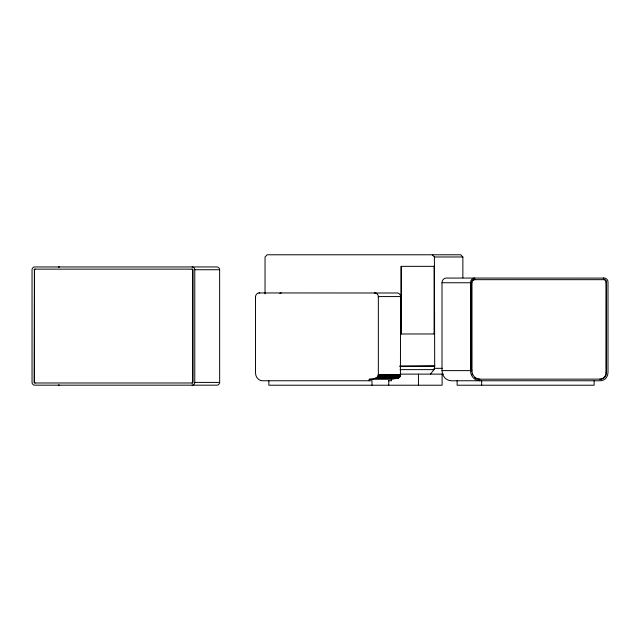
<?xml version="1.0" encoding="UTF-8"?>
<svg xmlns="http://www.w3.org/2000/svg" width="640" height="640" viewBox="0 0 640 640"><rect width="100%" height="100%" fill="white"/><g stroke="black" fill="none" stroke-linecap="round" stroke-linejoin="round"><path stroke-width="0.96" d="M378.344 297.344L378.304 296.16A3.992 3.696 -90 0 0 375.368 292.992L374.272 292.944M369.224 379.272C372.216 378.88 378.36 379.12 378.344 374.56L378.344 296.576L400.648 296.576L400.408 375.944L398.256 378.16L391.528 379.272L369.224 379.272L369.224 380.76M471.448 371.744L471.4 282.336A3.104 2.864 -90 0 1 471.472 281.936M478.824 379.112A8.56 7.904 -90 0 1 472.016 371.744L471.976 282.336A3.104 2.864 -90 0 1 474.44 279.664L474.864 279.632M603.848 279.632L604.08 279.664A2.504 2.32 -90 0 1 605.952 281.784L605.92 373.464A6.576 6.08 -90 0 1 600.688 379.128L599.848 379.184M473.144 279.872A3.104 2.864 -90 0 1 473.872 279.664L604.648 279.664A2.504 2.32 -90 0 1 606.52 281.784L606.488 373.464A6.576 6.08 -90 0 1 601.256 379.128L479.336 379.184M34.152 269.856L34.16 269.792A0.832 0.808 -90 0 1 34.792 269.136L192.312 269.136A0.832 0.808 -90 0 1 192.944 269.792L192.944 382.336A0.832 0.808 -90 0 1 192.312 382.984L34.792 382.984A0.832 0.808 -90 0 1 34.16 382.336L34.448 269.792A0.832 0.808 -90 0 1 35.08 269.136L35.144 269.128M192.024 382.984L191.96 382.992A0.832 0.808 -90 0 0 192.656 382.336L192.656 269.792A0.832 0.808 -90 0 0 192.024 269.136L192.024 269.136M192.096 266.896L192.448 266.944A3.072 2.968 -90 0 1 194.776 269.352L194.776 382.776A3.072 2.968 -90 0 1 192.448 385.176L192.096 385.224M219.664 382.408L219.624 382.776A3.072 2.968 -90 0 1 217.296 385.176L34.368 385.176A3.072 2.968 -90 0 1 32.048 382.776L32.048 269.352A3.072 2.968 -90 0 1 34.368 266.944L217.296 266.944A3.072 2.968 -90 0 1 219.624 269.352L219.664 382.408L194.816 382.408M433.376 369.624L434.4 368.328L434.696 366.336L434.4 256.976L432.28 254.776M430.44 374.12L433.976 369.624M281.344 292.944L280.872 293.008A4.128 3.824 -90 0 0 279.824 293.416M59.568 266.896L59.216 266.944A3.072 2.968 -90 0 0 58.4 267.248M603.304 278.064L603.936 278.064M399.832 365.936L434.696 365.72M399.832 366.568L434.696 366.336M434.4 256.976L462.864 256.976L462.864 277.856M434.4 266.344L401.032 266.344L401.032 333.976L434.4 333.976M194.816 269.72L219.664 269.72M605.976 282.184L606.544 282.184M442.008 282.744A4.68 4.32 -90 0 1 446.336 278.064L604.92 278.112A4.088 3.776 -90 0 1 608 282.128L608 372.608A8.16 7.536 -90 0 1 600.464 380.76L451.376 380.76A10.136 9.368 90 0 1 442.008 370.624L442.008 282.744L470.488 282.744A4.68 4.32 -90 0 1 474.816 278.064M471.376 282.792L471.944 282.792M259.048 292.944L397.672 292.992A3.992 3.696 -90 0 1 400.6 296.16L400.648 296.576M434.4 368.328L442.248 368.328M400.112 369.624L434.4 369.624M471.376 370.576L471.944 370.576M442.008 370.624L470.488 370.624A10.136 9.368 -90 0 0 479.856 380.76M605.976 372.552L606.544 372.552M400.448 374.12L443.512 374.12M378.344 374.56L400.648 374.56M378.32 375.032L400.624 375.032M378.24 375.496L400.536 375.496M378.104 375.944L400.408 375.944M377.92 376.376L400.224 376.376M377.688 376.776L399.984 376.776M377.408 377.144L399.712 377.144M377.088 377.464L399.392 377.464M376.736 377.744L399.04 377.744M376.36 377.976L398.656 377.976M375.952 378.16L398.256 378.16M375.528 378.28L397.832 378.28M375.096 378.344L397.4 378.344M388.552 380.76L391.528 380.76L391.528 379.272M34.16 382.336L34.448 382.336A0.832 0.808 -90 0 0 35.08 382.984L35.144 382.992M259.688 292.944L258.568 293.008A4.128 3.824 -90 0 0 255.584 296.232L255.52 297.432M479.904 379.184L478.256 379.112A8.56 7.904 -90 0 1 474.472 377.416M59.568 385.224L59.216 385.176A3.072 2.968 -90 0 1 58.4 384.88M462.864 256.976L460.744 254.776L267.16 254.776L265.04 256.976L265.04 293.912M594.136 380.76L594.136 385.224L457.128 385.224L457.128 380.76M481.672 380.76L481.672 385.224M470.488 282.744L470.488 370.624M442.112 374.12L442.112 385.224L268.856 385.224L268.856 380.76M434.096 266.344L434.096 333.976M418.44 374.12L418.44 385.224M401.328 266.344L401.328 333.976M388.744 380.76L388.744 385.224M372.016 385.224L372.016 380.76L261.928 380.76A7.864 7.288 -90 0 1 255.52 372.96L255.52 296.744M34.44 269.856L34.44 382.264M471.968 280.856A3.104 2.864 -90 0 1 472.216 280.544M472.496 280.28A3.104 2.864 -90 0 1 472.808 280.056M472.44 374.904A8.56 7.904 -90 0 1 471.976 373.896"/></g></svg>
